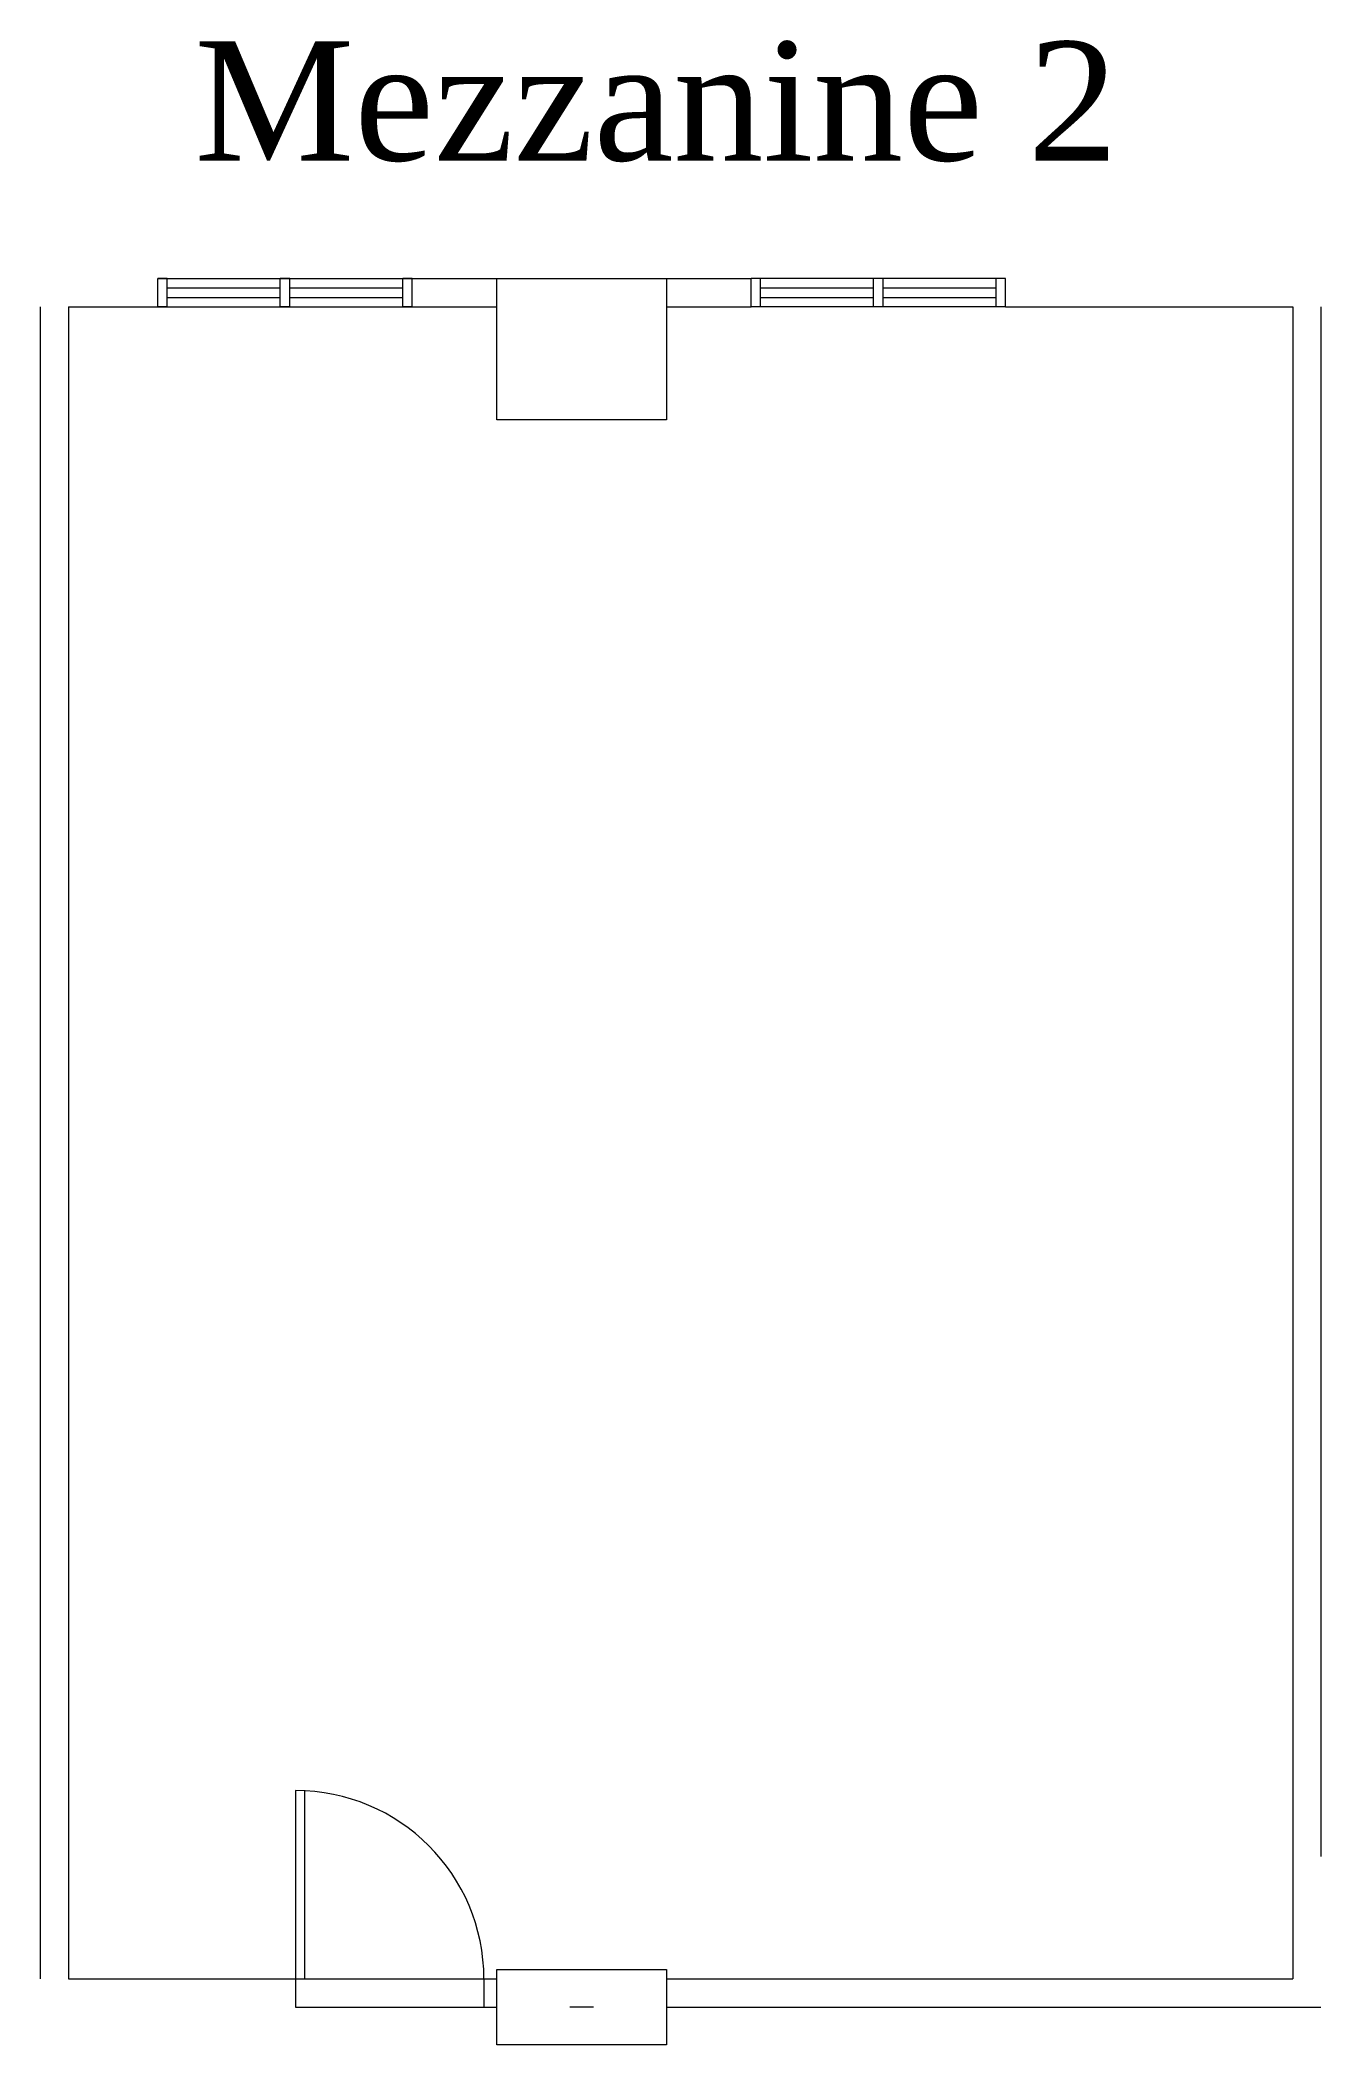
# Model space of a CAD drawing. Header units: inches. Extents: x 3534 to 3806, y 3582 to 4008.
import ezdxf

# ---------------------------------------------------------------- set-up
doc = ezdxf.new("R2010")
doc.units = ezdxf.units.IN
doc.header["$LTSCALE"] = 9.6
doc.header["$MEASUREMENT"] = 0
doc.layers.get('0').update_dxf_attribs({"lineweight": 15})
for name, color, linetype, lineweight in [('A-WALL-HEAD_NEWW', 4, 'Continuous', 15), ('ARDOOR', 5, 'Continuous', 15), ('ARDOOR-I', 5, 'Continuous', 15), ('ARHEADER', 7, 'Continuous', 15), ('ARWALL', 7, 'Continuous', 15), ('Guides', 203, 'Continuous', 13), ('None', 7, 'Continuous', 5), ('S-COLS', 1, 'Continuous', 15)]:
    doc.layers.add(name, color=color, linetype=linetype, lineweight=lineweight)
doc.styles.add('Times New Roman (bold)', font='Times New Roman')

# ---------------------------------------------------------------- blocks, each defined once
blk = doc.blocks.new('DXF Point')
at = {"layer": 'None', "color": 7, "linetype": 'Continuous', "lineweight": 5}
blk.add_line((0, -2.5), (0, 2.5), dxfattribs=at)
blk = doc.blocks.new('COL1636')
at = {"color": 7, "linetype": 'Continuous', "lineweight": 15}
blk.add_lwpolyline([(-8, -18), (-8, 18), (8, 18), (8, -18)], close=True, dxfattribs=at)
blk.add_lwpolyline([(-8, -18), (-8, 18), (8, 18), (8, -18)], close=True, dxfattribs=at)
at = {"layer": 'Guides', "color": 7}
blk.add_blockref('DXF Point', (0, 0), dxfattribs=at)
blk.add_blockref('DXF Point', (0, 0), dxfattribs=at)
blk = doc.blocks.new('Group-14-1')
at = {"color": 7, "linetype": 'Continuous', "lineweight": 15}
for p, q in [((-82.23, -135.28), (-82.23, -175.28)), ((-80.29, -175.28), (-80.29, -135.33)), ((-82.23, -175.28), (-80.29, -175.28))]:
    blk.add_line(p, q, dxfattribs=at)
blk.add_arc((-82.23, -175.28), 40, 0, 90, dxfattribs=at)
blk = doc.blocks.new('COL3036')
at = {"color": 7, "linetype": 'Continuous', "lineweight": 15}
blk.add_lwpolyline([(-15, -18), (-15, 18), (15, 18), (15, -18)], close=True, dxfattribs=at)
blk.add_lwpolyline([(-15, -18), (-15, 18), (15, 18), (15, -18)], close=True, dxfattribs=at)
blk = doc.blocks.new('Group-15-1')
at = {"layer": 'ARDOOR-I', "color": 7, "linetype": 'Continuous', "lineweight": 15}
for p, q in [((-109.48, 185.72), (-111.48, 185.72)), ((-109.48, 179.72), (-109.48, 185.72)), ((-109.48, 183.72), (-85.48, 183.72)), ((-85.48, 179.72), (-85.48, 185.72)), ((-83.48, 185.72), (-85.48, 185.72)), ((-83.48, 179.72), (-83.48, 185.72)), ((-83.48, 183.72), (-59.48, 183.72)), ((-59.48, 179.72), (-59.48, 185.72)), ((-57.48, 185.72), (-59.48, 185.72)), ((16.52, 185.72), (14.52, 185.72)), ((16.52, 179.72), (16.52, 185.72)), ((16.52, 183.72), (40.52, 183.72)), ((42.52, 185.72), (40.52, 185.72)), ((40.52, 179.72), (40.52, 185.72)), ((42.52, 179.72), (42.52, 185.72)), ((42.52, 183.72), (66.52, 183.72)), ((68.52, 185.72), (66.52, 185.72)), ((66.52, 179.72), (66.52, 185.72)), ((-109.48, 179.72), (-111.48, 179.72)), ((-109.48, 181.72), (-85.48, 181.72)), ((-83.48, 179.72), (-85.48, 179.72)), ((-83.48, 181.72), (-59.48, 181.72)), ((-57.48, 179.72), (-59.48, 179.72)), ((16.52, 179.72), (14.52, 179.72)), ((16.52, 181.72), (40.52, 181.72)), ((42.52, 179.72), (40.52, 179.72)), ((42.52, 181.72), (66.52, 181.72)), ((68.52, 179.72), (66.52, 179.72))]:
    blk.add_line(p, q, dxfattribs=at)
at = {"layer": 'ARHEADER', "color": 7, "linetype": 'Continuous', "lineweight": 15}
for p, q in [((-111.48, 185.72), (-57.48, 185.72)), ((68.52, 185.72), (14.52, 185.72)), ((-111.48, 179.72), (-57.48, 179.72)), ((68.52, 179.72), (14.52, 179.72)), ((-82.23, -175.28), (-42.23, -175.28)), ((-82.23, -181.28), (-42.23, -181.28))]:
    blk.add_line(p, q, dxfattribs=at)
at = {"layer": 'ARWALL', "color": 7, "linetype": 'Continuous', "lineweight": 15}
for p, q in [((-111.48, 179.72), (-111.48, 185.72)), ((-57.48, 179.72), (-57.48, 185.72)), ((-57.48, 185.72), (-39.48, 185.72)), ((-3.48, 185.72), (14.52, 185.72)), ((14.52, 179.72), (14.52, 185.72)), ((68.52, 179.72), (68.52, 185.72)), ((-136.48, 179.72), (-136.48, -175.28)), ((-130.48, 179.72), (-111.48, 179.72)), ((-130.48, 179.72), (-130.48, -175.28)), ((-57.48, 179.72), (-39.48, 179.72)), ((-3.48, 179.72), (14.52, 179.72)), ((68.52, 179.72), (129.52, 179.72)), ((129.52, 179.72), (129.52, -175.28)), ((135.52, 179.72), (135.52, -149.28)), ((-130.48, -175.28), (-82.23, -175.28)), ((-82.23, -175.28), (-82.23, -181.28)), ((-42.23, -175.28), (-39.48, -175.28)), ((-42.23, -175.28), (-42.23, -181.28)), ((-3.48, -175.28), (129.52, -175.28)), ((-42.23, -181.28), (-39.48, -181.28)), ((-3.48, -181.28), (135.52, -181.28))]:
    blk.add_line(p, q, dxfattribs=at)
at = {"layer": 'ARDOOR', "color": 7}
blk.add_blockref('Group-14-1', (0, 0), dxfattribs=at)
at = {"layer": 'ARWALL', "color": 7, "rotation": 90}
blk.add_blockref('COL3036', (-21.48, 170.72), dxfattribs=at)
at = {"layer": 'S-COLS', "color": 7, "rotation": 90}
blk.add_blockref('COL1636', (-21.48, -181.28), dxfattribs=at)

msp = doc.modelspace()

# ---------------------------------------------------------------- block references
at = {"layer": 'None', "color": 7}
msp.add_blockref('Group-15-1', (3670.16, 3771.28), dxfattribs=at)

# ---------------------------------------------------------------- texts
at = {"layer": 'A-WALL-HEAD_NEWW', "color": 7, "insert": (3664.49, 4007.33), "char_height": 25.2778, "width": 271.6338, "attachment_point": 2, "line_spacing_factor": 1.049861, "style": 'Times New Roman (bold)'}
msp.add_mtext('Mezzanine 2', dxfattribs=at)

doc.saveas('drawing.dxf')
